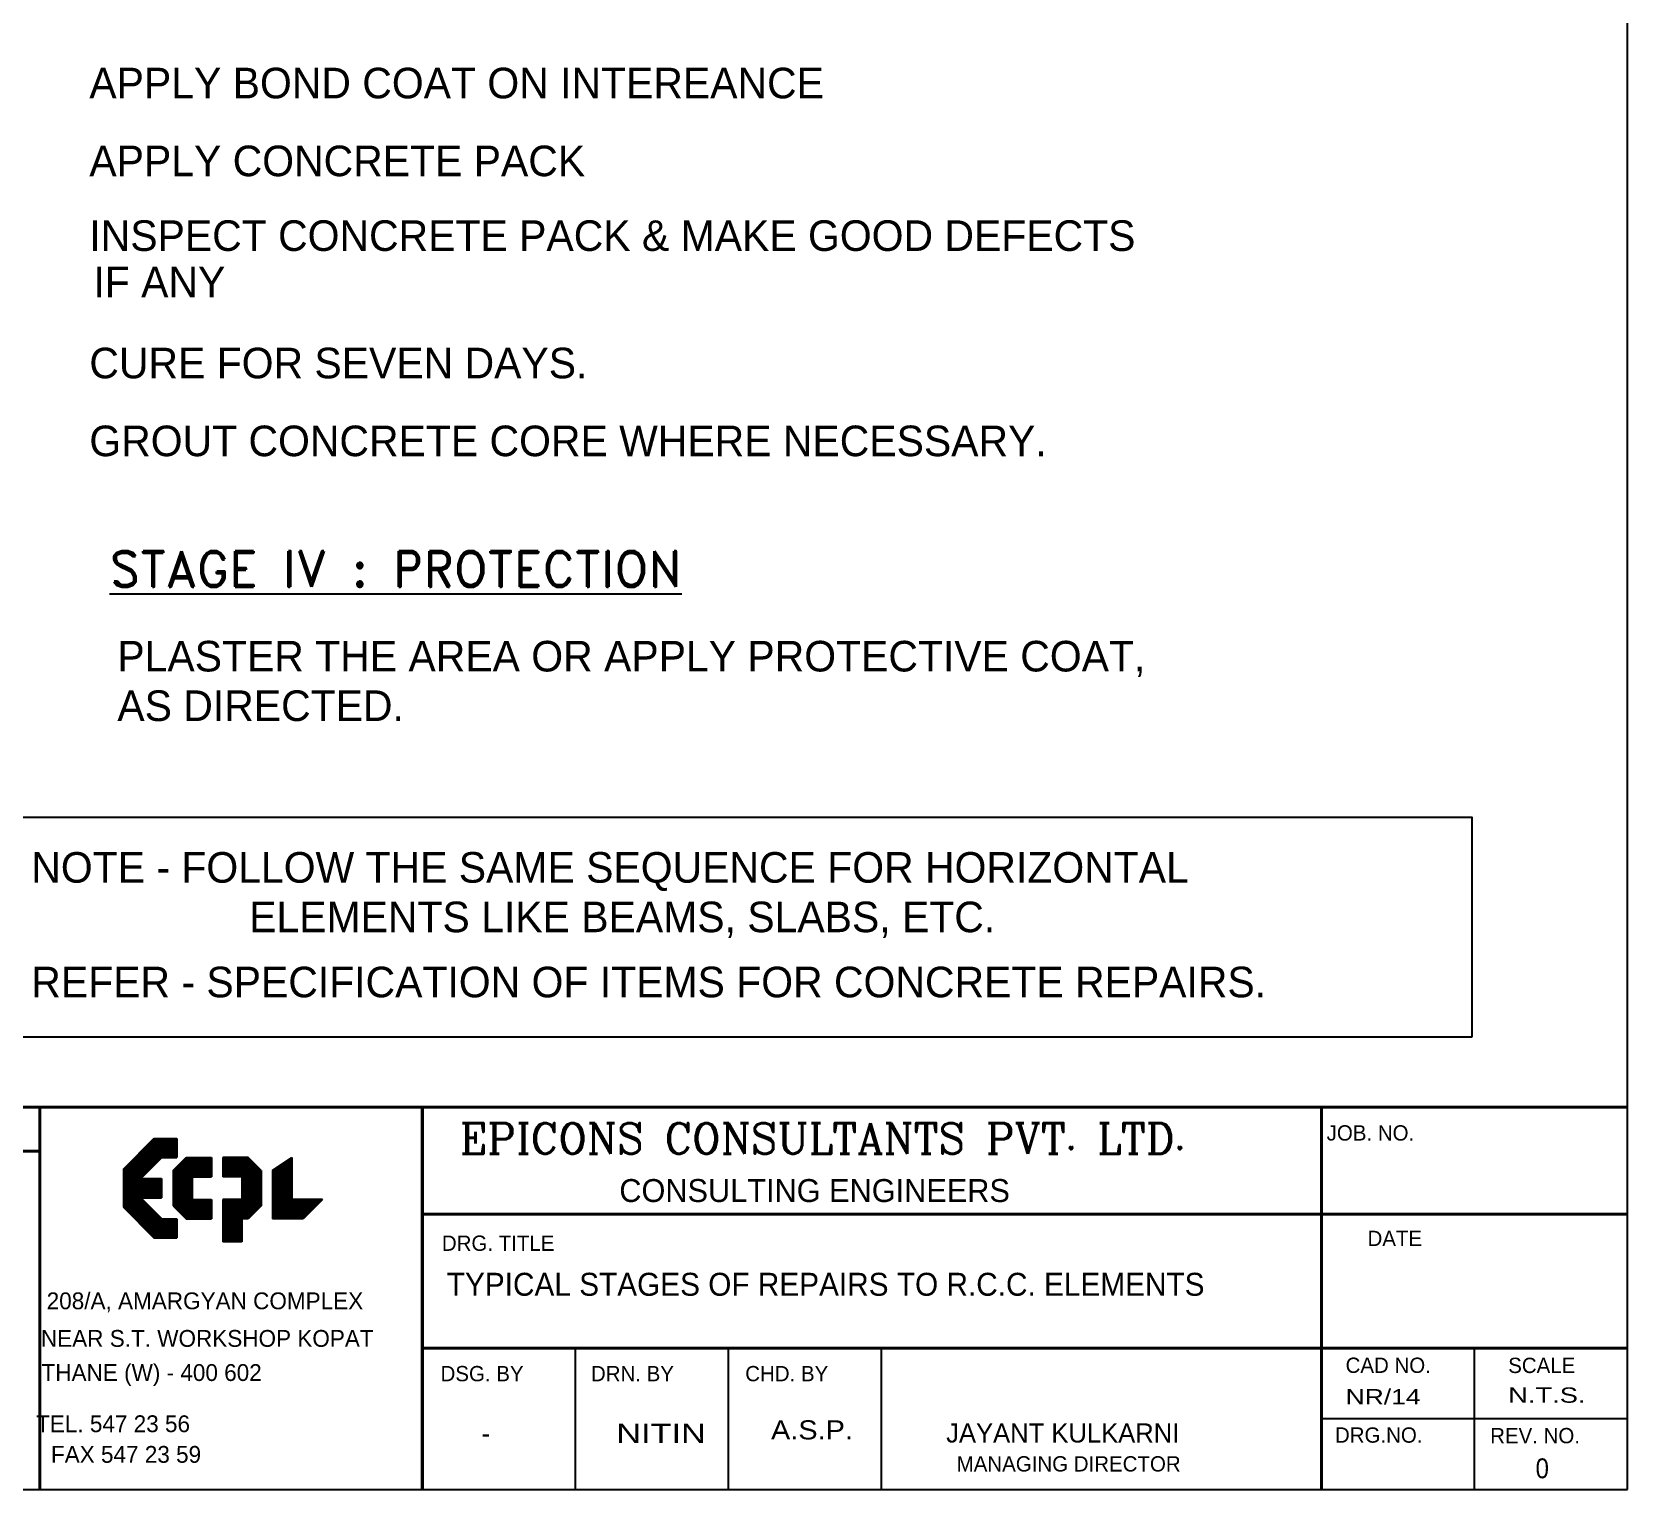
# Model space of a CAD drawing. Header units: millimetres. Extents: x -8855 to 105318, y -17958 to 67465.
# Drawn here: x -1874 to 10649, y 39218 to 50664 of the extents above; entities that cross this region are included whole.
import ezdxf

# ---------------------------------------------------------------- set-up
doc = ezdxf.new("R2010")
doc.units = ezdxf.units.MM
doc.header["$LTSCALE"] = 25
doc.layers.add('9', color=3, linetype='Continuous')
doc.layers.add('TEXT', color=2, linetype='Continuous')
doc.styles.add('ROMANC', font='romanc', dxfattribs={"height": 5})
doc.styles.add('ROMAND', font='romand.shx')
doc.styles.add('ROMANS', font='stylu.ttf')

# ---------------------------------------------------------------- blocks, each defined once
blk = doc.blocks.new('*X3')
at = {"color": 0}
for p, q in [((97343, 4906), (98027, 5590)), ((97343, 4924), (98009, 5590)), ((97343, 4942), (97991, 5590)), ((97343, 4959), (97974, 5590)), ((97343, 4977), (97956, 5590)), ((97343, 4995), (97938, 5590)), ((97343, 5012), (97921, 5590)), ((97343, 5030), (97903, 5590)), ((97343, 5048), (97885, 5590)), ((97343, 5065), (97868, 5590)), ((97343, 5083), (97850, 5590)), ((97343, 5101), (97832, 5590)), ((97343, 5118), (97815, 5590)), ((97343, 5136), (97797, 5590)), ((97343, 5154), (97779, 5590)), ((97343, 5171), (97762, 5590)), ((97343, 5189), (97744, 5590)), ((97343, 4889), (98043, 5589)), ((97343, 4871), (98043, 5571)), ((97343, 4853), (98043, 5553)), ((97847, 5340), (98043, 5536)), ((97865, 5340), (98043, 5518)), ((97883, 5340), (98043, 5500)), ((97900, 5340), (98043, 5483)), ((97918, 5340), (98043, 5465)), ((97936, 5340), (98043, 5447)), ((97953, 5340), (98043, 5430)), ((97971, 5340), (98043, 5412)), ((97989, 5340), (98043, 5394)), ((98007, 5340), (98043, 5377)), ((98024, 5340), (98043, 5359)), ((98042, 5340), (98043, 5341)), ((97343, 4694), (97714, 5065)), ((97343, 4712), (97696, 5065)), ((97343, 4730), (97678, 5065)), ((97343, 4747), (97661, 5065)), ((97343, 4765), (97643, 5065)), ((97343, 4783), (97625, 5065)), ((97343, 4800), (97608, 5065)), ((97343, 4818), (97590, 5065)), ((97343, 4836), (97572, 5065)), ((97350, 4683), (97732, 5065)), ((97359, 4674), (97749, 5065)), ((97367, 4666), (97767, 5065)), ((97376, 4657), (97785, 5065)), ((97385, 4648), (97802, 5065)), ((97394, 4639), (97820, 5065)), ((97588, 4815), (97838, 5065)), ((97605, 4815), (97843, 5053)), ((97623, 4815), (97843, 5035)), ((97641, 4815), (97843, 5017)), ((97403, 4630), (97579, 4807)), ((97658, 4815), (97843, 5000)), ((97676, 4815), (97843, 4982)), ((97694, 4815), (97843, 4964)), ((97711, 4815), (97843, 4947)), ((97729, 4815), (97843, 4929)), ((97747, 4815), (97843, 4911)), ((97764, 4815), (97843, 4894)), ((97782, 4815), (97843, 4876)), ((97800, 4815), (97843, 4858)), ((97817, 4815), (97843, 4841)), ((97835, 4815), (97843, 4823)), ((97412, 4621), (97588, 4798)), ((97420, 4613), (97597, 4789)), ((97429, 4604), (97606, 4781)), ((97438, 4595), (97615, 4772)), ((97447, 4586), (97624, 4763)), ((97456, 4577), (97633, 4754)), ((97465, 4568), (97641, 4745)), ((97473, 4560), (97650, 4736)), ((97482, 4551), (97659, 4728)), ((97491, 4542), (97668, 4719)), ((97500, 4533), (97677, 4710)), ((97509, 4524), (97686, 4701)), ((97518, 4515), (97694, 4692)), ((97526, 4507), (97703, 4683)), ((97535, 4498), (97712, 4674)), ((97544, 4489), (97721, 4666)), ((97553, 4480), (97730, 4657)), ((97562, 4471), (97739, 4648)), ((97571, 4462), (97747, 4639)), ((97579, 4454), (97756, 4630)), ((97588, 4445), (97765, 4621)), ((97597, 4436), (97774, 4613)), ((97606, 4427), (97783, 4604)), ((97615, 4418), (97792, 4595)), ((97624, 4409), (97800, 4586)), ((97633, 4400), (97809, 4577)), ((97641, 4392), (97818, 4568)), ((97650, 4383), (97827, 4560)), ((97659, 4374), (97836, 4551)), ((97668, 4365), (97845, 4542)), ((97677, 4356), (97861, 4540)), ((97686, 4347), (97878, 4540)), ((97694, 4339), (97896, 4540)), ((97703, 4330), (97914, 4540)), ((97712, 4321), (97931, 4540)), ((97721, 4312), (97949, 4540)), ((97730, 4303), (97967, 4540)), ((97739, 4294), (97984, 4540)), ((97752, 4290), (98002, 4540)), ((97770, 4290), (98020, 4540)), ((97787, 4290), (98037, 4540)), ((97805, 4290), (98043, 4528)), ((97823, 4290), (98043, 4510)), ((97840, 4290), (98043, 4493)), ((97858, 4290), (98043, 4475)), ((97876, 4290), (98043, 4457)), ((97893, 4290), (98043, 4440)), ((97911, 4290), (98043, 4422)), ((97929, 4290), (98043, 4404)), ((97946, 4290), (98043, 4387)), ((97964, 4290), (98043, 4369)), ((97982, 4290), (98043, 4351)), ((97999, 4290), (98043, 4334)), ((98017, 4290), (98043, 4316)), ((98035, 4290), (98043, 4298))]:
    blk.add_line(p, q, dxfattribs=at)
blk = doc.blocks.new('*X4')
at = {"color": 0}
for p, q in [((97993, 4849), (98484, 5340)), ((97993, 4867), (98466, 5340)), ((97993, 4885), (98448, 5340)), ((97993, 4902), (98431, 5340)), ((97993, 4920), (98413, 5340)), ((97993, 4938), (98395, 5340)), ((97993, 4955), (98378, 5340)), ((97993, 4973), (98360, 5340)), ((97993, 4991), (98342, 5340)), ((97993, 5008), (98325, 5340)), ((97993, 5026), (98307, 5340)), ((97993, 5044), (98289, 5340)), ((97993, 5061), (98272, 5340)), ((97993, 5079), (98254, 5340)), ((97993, 5097), (98236, 5340)), ((97993, 5114), (98219, 5340)), ((97993, 5132), (98201, 5340)), ((97993, 5150), (98183, 5340)), ((97993, 5167), (98166, 5340)), ((98251, 5090), (98493, 5332)), ((98269, 5090), (98493, 5314)), ((98287, 5090), (98493, 5296)), ((98305, 5090), (98493, 5279)), ((98322, 5090), (98493, 5261)), ((98340, 5090), (98493, 5243)), ((98358, 5090), (98493, 5225)), ((98643, 5093), (98890, 5340)), ((98643, 5110), (98873, 5340)), ((98643, 5128), (98855, 5340)), ((98643, 5146), (98837, 5340)), ((98643, 5163), (98820, 5340)), ((98643, 5181), (98802, 5340)), ((98643, 5199), (98784, 5340)), ((98643, 5216), (98767, 5340)), ((98643, 5234), (98749, 5340)), ((98643, 5252), (98731, 5340)), ((98643, 5269), (98714, 5340)), ((98643, 5287), (98696, 5340)), ((98643, 5305), (98678, 5340)), ((98643, 5322), (98661, 5340)), ((98658, 5090), (98908, 5340)), ((98676, 5090), (98926, 5340)), ((98693, 5090), (98943, 5340)), ((98711, 5090), (98961, 5340)), ((98729, 5090), (98976, 5337)), ((98746, 5090), (98984, 5328)), ((98764, 5090), (98993, 5319)), ((98782, 5090), (99002, 5310)), ((98799, 5090), (99011, 5302)), ((98817, 5090), (99020, 5293)), ((98835, 5090), (99029, 5284)), ((98853, 5090), (99037, 5275)), ((98870, 5090), (99046, 5266)), ((98888, 5090), (99055, 5257)), ((98893, 5077), (99064, 5249)), ((98893, 5060), (99073, 5240)), ((98893, 5042), (99082, 5231)), ((98893, 5024), (99090, 5222)), ((99293, 5089), (99543, 5339)), ((99293, 5071), (99543, 5321)), ((99293, 5106), (99492, 5306)), ((99293, 5053), (99543, 5303)), ((99293, 5036), (99543, 5286)), ((99293, 5124), (99437, 5268)), ((99293, 5018), (99543, 5268)), ((99293, 5000), (99543, 5250)), ((99293, 4982), (99543, 5232)), ((99293, 5142), (99381, 5230)), ((97993, 4832), (98243, 5082)), ((97993, 4814), (98243, 5064)), ((97993, 4796), (98243, 5046)), ((97993, 4779), (98243, 5029)), ((97993, 4761), (98243, 5011)), ((98375, 5090), (98493, 5208)), ((98393, 5090), (98493, 5190)), ((98411, 5090), (98493, 5172)), ((98428, 5090), (98493, 5155)), ((98446, 5090), (98493, 5137)), ((98464, 5090), (98493, 5119)), ((98481, 5090), (98493, 5102)), ((98643, 4527), (99143, 5027)), ((98893, 5007), (99099, 5213)), ((98893, 4989), (99108, 5204)), ((98893, 4971), (99117, 5196)), ((98893, 4954), (99126, 5187)), ((98893, 4936), (99135, 5178)), ((98893, 4918), (99143, 5168)), ((98893, 4901), (99143, 5151)), ((98893, 4883), (99143, 5133)), ((98893, 4865), (99143, 5115)), ((98893, 4848), (99143, 5098)), ((98893, 4830), (99143, 5080)), ((98893, 4812), (99143, 5062)), ((98893, 4795), (99143, 5045)), ((99293, 4965), (99543, 5215)), ((99293, 4947), (99543, 5197)), ((99293, 5159), (99326, 5192)), ((99293, 4929), (99543, 5179)), ((99293, 4912), (99543, 5162)), ((99293, 4894), (99543, 5144)), ((99293, 4876), (99543, 5126)), ((99293, 4859), (99543, 5109)), ((99293, 4841), (99543, 5091)), ((99293, 4823), (99543, 5073)), ((99293, 4806), (99543, 5056)), ((99293, 4788), (99543, 5038)), ((99293, 4770), (99543, 5020)), ((97993, 4743), (98243, 4993)), ((97993, 4725), (98243, 4975)), ((97994, 4709), (98243, 4958)), ((98003, 4700), (98243, 4940)), ((98012, 4692), (98243, 4922)), ((98021, 4683), (98243, 4905)), ((98030, 4674), (98243, 4887)), ((98038, 4665), (98243, 4869)), ((98047, 4656), (98243, 4852)), ((98056, 4647), (98243, 4834)), ((98065, 4639), (98243, 4816)), ((98643, 4509), (99143, 5009)), ((98643, 4492), (99143, 4992)), ((98643, 4474), (99143, 4974)), ((98643, 4456), (99143, 4956)), ((98643, 4439), (99143, 4939)), ((98643, 4421), (99143, 4921)), ((98643, 4403), (99143, 4903)), ((98643, 4386), (99143, 4886)), ((98643, 4368), (99143, 4868)), ((98643, 4350), (99143, 4850)), ((98643, 4332), (99143, 4832)), ((98643, 4315), (99143, 4815)), ((99293, 4753), (99543, 5003)), ((99293, 4735), (99543, 4985)), ((99293, 4717), (99543, 4967)), ((99293, 4700), (99543, 4950)), ((99293, 4682), (99543, 4932)), ((99293, 4664), (99543, 4914)), ((99293, 4647), (99543, 4897)), ((99293, 4629), (99543, 4879)), ((99293, 4611), (99543, 4861)), ((99293, 4594), (99543, 4844)), ((99293, 4576), (99543, 4826)), ((99293, 4558), (99543, 4808)), ((98074, 4630), (98243, 4799)), ((98083, 4621), (98252, 4790)), ((98092, 4612), (98270, 4790)), ((98100, 4603), (98287, 4790)), ((98109, 4594), (98305, 4790)), ((98118, 4585), (98323, 4790)), ((98127, 4577), (98340, 4790)), ((98136, 4568), (98358, 4790)), ((98145, 4559), (98376, 4790)), ((98153, 4550), (98393, 4790)), ((98162, 4541), (98411, 4790)), ((98179, 4540), (98429, 4790)), ((98196, 4540), (98446, 4790)), ((98214, 4540), (98464, 4790)), ((98232, 4540), (98482, 4790)), ((98249, 4540), (98493, 4784)), ((98267, 4540), (98493, 4766)), ((98285, 4540), (98493, 4748)), ((98303, 4540), (98493, 4730)), ((98320, 4540), (98493, 4713)), ((98338, 4540), (98493, 4695)), ((98356, 4540), (98493, 4677)), ((98373, 4540), (98493, 4660)), ((98391, 4540), (98493, 4642)), ((98409, 4540), (98493, 4624)), ((98426, 4540), (98493, 4607)), ((98643, 4297), (99143, 4797)), ((98643, 4545), (98888, 4790)), ((98643, 4562), (98871, 4790)), ((98643, 4580), (98853, 4790)), ((98643, 4598), (98835, 4790)), ((98643, 4615), (98818, 4790)), ((98643, 4633), (98800, 4790)), ((98643, 4651), (98782, 4790)), ((98643, 4668), (98765, 4790)), ((98643, 4686), (98747, 4790)), ((98643, 4704), (98729, 4790)), ((98643, 4721), (98712, 4790)), ((98643, 4739), (98694, 4790)), ((98643, 4757), (98676, 4790)), ((98643, 4774), (98659, 4790)), ((98904, 4540), (99143, 4779)), ((98921, 4540), (99143, 4762)), ((98939, 4540), (99143, 4744)), ((98957, 4540), (99143, 4726)), ((99292, 4540), (99542, 4790)), ((99310, 4540), (99560, 4790)), ((99328, 4540), (99578, 4790)), ((99345, 4540), (99595, 4790)), ((99363, 4540), (99613, 4790)), ((99381, 4540), (99631, 4790)), ((99399, 4540), (99649, 4790)), ((99416, 4540), (99666, 4790)), ((99434, 4540), (99684, 4790)), ((99452, 4540), (99702, 4790)), ((99469, 4540), (99719, 4790)), ((99487, 4540), (99737, 4790)), ((99505, 4540), (99755, 4790)), ((99522, 4540), (99772, 4790)), ((99540, 4540), (99790, 4790)), ((99558, 4540), (99808, 4790)), ((99575, 4540), (99825, 4790)), ((99593, 4540), (99843, 4790)), ((99611, 4540), (99861, 4790)), ((99628, 4540), (99878, 4790)), ((99646, 4540), (99896, 4790)), ((99664, 4540), (99914, 4790)), ((99681, 4540), (99931, 4790)), ((98444, 4540), (98493, 4589)), ((98462, 4540), (98493, 4571)), ((98479, 4540), (98493, 4554)), ((98643, 4279), (98893, 4529)), ((98643, 4262), (98893, 4512)), ((98643, 4244), (98893, 4494)), ((98657, 4240), (98893, 4476)), ((98674, 4240), (98893, 4459)), ((98692, 4240), (98893, 4441)), ((98710, 4240), (98893, 4423)), ((98727, 4240), (98893, 4406)), ((98745, 4240), (98893, 4388)), ((98763, 4240), (98893, 4370)), ((98780, 4240), (98893, 4353)), ((98798, 4240), (98893, 4335)), ((98816, 4240), (98893, 4317)), ((98833, 4240), (98893, 4300)), ((98851, 4240), (98893, 4282)), ((98869, 4240), (98893, 4264)), ((98886, 4240), (98893, 4247))]:
    blk.add_line(p, q, dxfattribs=at)

msp = doc.modelspace()

# ---------------------------------------------------------------- linework, layer by layer
at = {"layer": '9'}
for p, q in [((10637.06605, 39229.87558), (10637.06605, 67465.18411)), ((-8842.79362, 39229.87558), (10637.06605, 39229.87558))]:
    msp.add_line(p, q, dxfattribs=at)
msp.add_lwpolyline([(9415.4097, 42779.59947), (-2177.69924, 42779.59947), (-2177.69924, 44503.55595), (9415.4097, 44503.55595)], close=True, dxfattribs=at)
at = {"layer": 'TEXT'}
for p, q in [((-1157.22179, 41743.97056), (-917.22179, 41983.97056)), ((-917.22179, 41983.97056), (-737.22179, 41983.97056)), ((-737.22179, 41983.97056), (-737.22179, 41833.97056)), ((-1020.08975, 41668.97056), (-855.08975, 41833.97056)), ((-855.08975, 41833.97056), (-737.22179, 41833.97056)), ((-767.22179, 41731.66574), (-664.91697, 41833.97056)), ((-664.91697, 41833.97056), (-467.22179, 41833.97056)), ((-467.22179, 41833.97056), (-467.22179, 41683.97056)), ((-179.52661, 41833.97056), (-377.22179, 41833.97056)), ((-377.22179, 41833.97056), (-377.22179, 41683.97056)), ((-77.22179, 41731.66574), (-179.52661, 41833.97056)), ((12.77821, 41731.66574), (162.77821, 41833.97056)), ((162.77821, 41833.97056), (162.77821, 41503.97056)), ((-1157.22179, 41743.97056), (-1157.22179, 41443.97056)), ((-767.22179, 41731.66574), (-767.22179, 41456.27538)), ((-77.22179, 41731.66574), (-77.22179, 41456.27538)), ((12.77821, 41731.66574), (12.77821, 41353.97056)), ((-1020.08975, 41668.97056), (-857.22179, 41668.97056)), ((-857.22179, 41668.97056), (-857.22179, 41518.97056)), ((-617.22179, 41683.97056), (-467.22179, 41683.97056)), ((-617.22179, 41683.97056), (-617.22179, 41503.97056)), ((-227.22179, 41683.97056), (-377.22179, 41683.97056)), ((-227.22179, 41683.97056), (-227.22179, 41503.97056)), ((-1020.08975, 41518.97056), (-857.22179, 41518.97056)), ((-1020.08975, 41518.97056), (-855.08975, 41353.97056)), ((-767.22179, 41456.27538), (-664.91697, 41353.97056)), ((-617.22179, 41503.97056), (-467.22179, 41503.97056)), ((-467.22179, 41503.97056), (-467.22179, 41353.97056)), ((-227.22179, 41503.97056), (-377.22179, 41503.97056)), ((-377.22179, 41503.97056), (-377.22179, 41173.97056)), ((-77.22179, 41456.27538), (-179.52661, 41353.97056)), ((402.77821, 41503.97056), (162.77821, 41503.97056)), ((402.77821, 41503.97056), (252.77821, 41353.97056)), ((-1157.22179, 41443.97056), (-917.22179, 41203.97056)), ((-855.08975, 41353.97056), (-737.22179, 41353.97056)), ((-737.22179, 41353.97056), (-737.22179, 41203.97056)), ((-664.91697, 41353.97056), (-467.22179, 41353.97056)), ((-227.22179, 41353.97056), (-227.22179, 41173.97056)), ((-179.52661, 41353.97056), (-227.22179, 41353.97056)), ((252.77821, 41353.97056), (12.77821, 41353.97056)), ((-917.22179, 41203.97056), (-737.22179, 41203.97056)), ((-227.22179, 41173.97056), (-377.22179, 41173.97056))]:
    msp.add_line(p, q, dxfattribs=at)
at = {"layer": 'TEXT', "color": 1}
for p, q in [((2387.06605, 39229.87558), (2387.06605, 40339.87558)), ((3587.06605, 39229.87558), (3587.06605, 40339.87558)), ((4787.06605, 39229.87558), (4787.06605, 40339.87558)), ((9437.06605, 39229.87558), (9437.06605, 40339.87558)), ((10637.06605, 39784.87558), (8237.06605, 39784.87558))]:
    msp.add_line(p, q, dxfattribs=at)
at = {"layer": 'TEXT', "color": 1, "const_width": 24}
for points in [[(-8842.79362, 42229.87558), (10637.06605, 42229.87558)], [(-1812.93395, 39229.87558), (-1812.93395, 42229.87558)], [(1187.06605, 39229.87558), (1187.06605, 42229.87558)], [(8237.06605, 39229.87558), (8237.06605, 42229.87558)], [(-8842.79362, 41884.87558), (-1812.93395, 41884.87558)], [(1187.06605, 41389.87558), (10637.06605, 41389.87558)], [(1187.06605, 40339.87558), (10637.06605, 40339.87558)]]:
    msp.add_lwpolyline(points, dxfattribs=at)

# ---------------------------------------------------------------- block references
at = {"layer": 'TEXT', "xscale": 0.5999999999767169, "yscale": 0.5999999999767169, "zscale": 0.6}
for name in ['*X3', '*X4']:
    msp.add_blockref(name, (-59562.93395, 38629.87558), dxfattribs=at)

# ---------------------------------------------------------------- texts
at = {"layer": 'TEXT'}
for s, height, style, p in [('APPLY BOND COAT ON INTEREANCE', 240, 'ROMANS', (-1424.20028, 50143.32066)), ('APPLY CONCRETE PACK', 240, 'ROMANS', (-1424.20028, 49532.49467)), ('INSPECT CONCRETE PACK & MAKE GOOD DEFECTS', 240, 'ROMANS', (-1424.20028, 48946.36382)), ('IF ANY', 240, 'ROMANS', (-1392.41857, 48582.4872)), ('CURE FOR SEVEN DAYS.', 240, 'ROMANS', (-1424.20028, 47946.96657)), ('GROUT CONCRETE CORE WHERE NECESSARY.', 240, 'ROMANS', (-1424.20028, 47336.14075)), ('%%USTAGE IV : PROTECTION', 280, 'ROMAND', (-1265.41066, 46312.28006)), ('PLASTER THE AREA OR APPLY PROTECTIVE COAT,', 240, 'ROMANS', (-1204.60286, 45647.35332)), ('AS DIRECTED.', 240, 'ROMANS', (-1204.60286, 45258.78189)), ('NOTE - FOLLOW THE SAME SEQUENCE FOR HORIZONTAL', 240, 'ROMANS', (-1879.35061, 43990.4877)), ('ELEMENTS LIKE BEAMS, SLABS, ETC.', 240, 'ROMANS', (-170.95603, 43601.91627)), ('REFER - SPECIFICATION OF ITEMS FOR CONCRETE REPAIRS.', 240, 'ROMANS', (-1879.35061, 43091.27367)), ('EPICONS CONSULTANTS PVT. LTD.', 240, 'ROMANC', (1480.64105, 41863.9637)), (' JOB. NO.', 120, 'ROMANS', (8233.29926, 41967.60548)), (' CONSULTING ENGINEERS', 180, 'ROMANS', (2664.62889, 41485.28611)), (' DRG. TITLE', 120, 'ROMANS', (1295.49875, 41102.32605)), ('DATE', 120, 'ROMANS', (8598.41902, 41139.96527)), ('208/A, AMARGYAN COMPLEX', 132, 'ROMANS', (-1758.59394, 40644.14595)), ('NEAR S.T. WORKSHOP KOPAT', 132, 'ROMANS', (-1803.84473, 40349.48327)), ('THANE (W) - 400 602', 132, 'ROMANS', (-1798.83477, 40081.43297)), (' DSG. BY', 120, 'ROMANS', (1285.32381, 40079.11987)), (' CHD. BY', 120, 'ROMANS', (3674.39403, 40079.11987)), ('CAD NO.', 120, 'ROMANS', (8426.40611, 40144.81011)), ('SCALE', 120, 'ROMANS', (9701.36908, 40143.94198)), (' DRN. BY', 120, 'ROMANS', (2464.34547, 40079.11987)), (' TEL. 547 23 56', 132, 'ROMANS', (-1890.91062, 39679.95015)), (' JAYANT KULKARNI', 150, 'ROMANS', (5238.72338, 39598.6635)), (' DRG.NO.', 120, 'ROMANS', (8298.47286, 39597.44695)), (' REV. NO.', 120, 'ROMANS', (9515.39222, 39592.84128)), ('-', 150, 'ROMANS', (1650.48794, 39595.87809)), ('FAX 547 23 59', 132, 'ROMANS', (-1725.29977, 39439.78134)), (' MANAGING DIRECTOR', 120, 'ROMANS', (5332.13728, 39371.37504))]:
    msp.add_text(s, height=height, dxfattribs=dict(at, style=style)).set_placement(p)
at = {"layer": 'TEXT', "style": 'ROMANS'}
for s, height, width, p in [('TYPICAL STAGES OF REPAIRS TO R.C.C. ELEMENTS', 180, 0.969895, (1378.89525, 40750.03055)), ('NR/14', 120, 1.293053, (8426.40611, 39897.98388)), ('N.T.S.', 120, 1.334185, (9701.36908, 39910.82831)), ('NITIN', 150, 1.340597, (2707.68847, 39596.09896)), ('A.S.P.', 150, 1.129672, (3920.94397, 39622.95431)), ('0', 156, 0.9, (9916.30655, 39318.376))]:
    msp.add_text(s, height=height, dxfattribs=dict(at, width=width)).set_placement(p)

doc.saveas('drawing.dxf')
